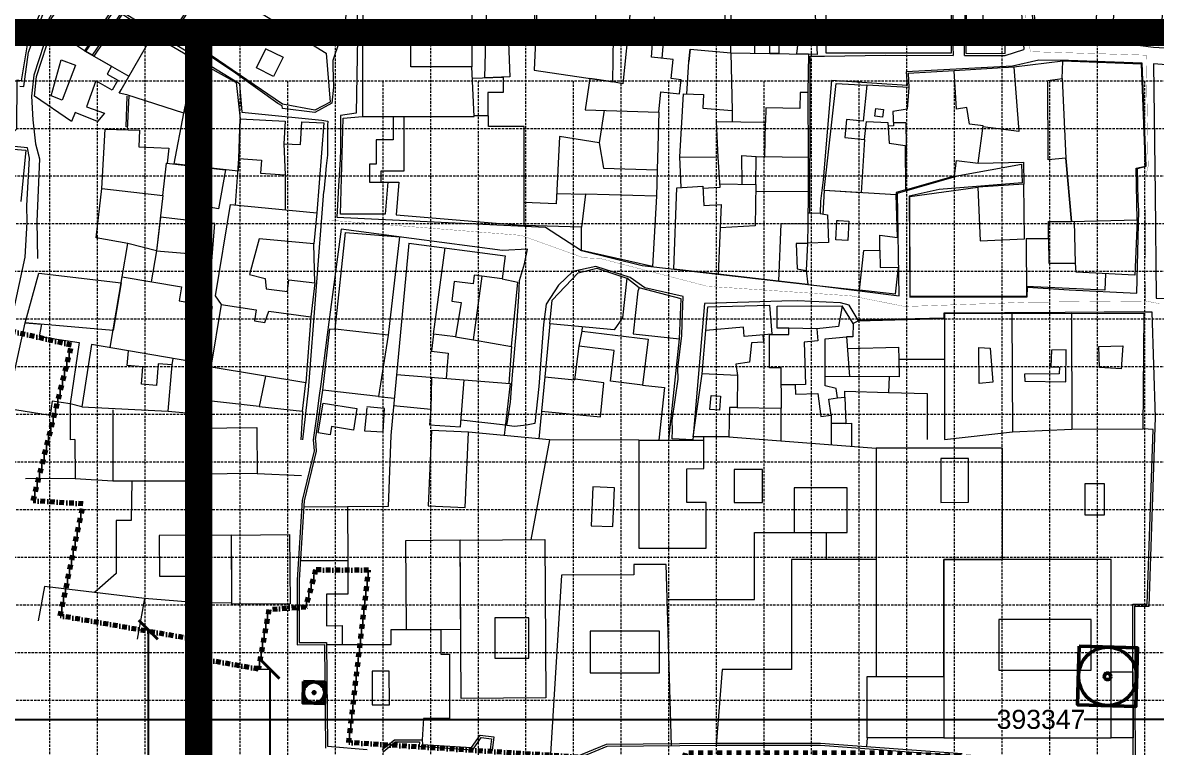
# Model space of a CAD drawing. Header units: millimetres. Extents: x 4203764 to 12476749, y 34048 to 3000914.
# Drawn here: x 11889748 to 12008789, y 2471549 to 2547595 of the extents above; entities that cross this region are included whole.
import ezdxf

# ---------------------------------------------------------------- set-up
doc = ezdxf.new("R2010")
doc.units = ezdxf.units.MM
doc.header["$MEASUREMENT"] = 0
doc.linetypes.add('DASHDOTX2', pattern=[2, 1, -0.5, 0, -0.5])
doc.linetypes.add('DASHED', pattern=[0.75, 0.5, -0.25])
for name, color, linetype, lineweight in [('2', 240, 'Continuous', 25), ('4', 1, 'Continuous', 35), ('A_SITE EDGE', 1, 'Continuous', 50), ('A_TEMPLE', 20, 'Continuous', 30), ('building property', 253, 'Continuous', 15), ('dimensions', 7, 'Continuous', 25), ('streets', 254, 'Continuous', 9)]:
    doc.layers.add(name, color=color, linetype=linetype, lineweight=lineweight)
doc.styles.get("Standard").update_dxf_attribs({"font": 'arial.ttf'})
doc.dimstyles.get("Standard").update_dxf_attribs({"dimtxt": 10000, "dimasz": 2000, "dimexe": 0.18, "dimexo": 0.0625, "dimgap": 0.09, "dimtad": 0, "dimtih": 1, "dimtoh": 1, "dimdec": 4, "dimzin": 0, "dimdsep": 46, "dimtxsty": 'Standard', "dimblk": 'ARCHTICK', "dimcen": 0, "dimadec": 0, "dimazin": 0, "dimtfac": 1, "dimtdec": 4, "dimtofl": 0, "dimtmove": 0, "dimatfit": 3, "dimldrblk": 'ARCHTICK', "dimfxl": 0, "dimtolj": 1, "dimtzin": 0, "dimlwe": 18, "dimarcsym": 0})

# ---------------------------------------------------------------- blocks, each defined once
blk = doc.blocks.new('GRID')
at = {"layer": 'building property', "color": 253, "linetype": 'DASHED', "lineweight": 15, "ltscale": 500}
for p, q in [((13056903, 2546471), (12611403, 2546471)), ((12711403, 2546471), (12711403, 2336221)), ((12721403, 2546471), (12721403, 2336221)), ((12731403, 2546471), (12731403, 2336221)), ((12741403, 2546471), (12741403, 2336221)), ((12751403, 2546471), (12751403, 2336221)), ((12761403, 2546471), (12761403, 2336221)), ((12771403, 2546471), (12771403, 2336221)), ((12781403, 2546471), (12781403, 2336221)), ((12791403, 2546471), (12791403, 2336221)), ((12801403, 2546471), (12801403, 2336221)), ((12811403, 2546471), (12811403, 2336221)), ((12821403, 2546471), (12821403, 2336221)), ((13061903, 2541471), (12616403, 2541471)), ((12716403, 2541471), (12716403, 2331221)), ((12726403, 2541471), (12726403, 2331221)), ((12736403, 2541471), (12736403, 2331221)), ((12746403, 2541471), (12746403, 2331221)), ((12756403, 2541471), (12756403, 2331221)), ((12766403, 2541471), (12766403, 2331221)), ((12776403, 2541471), (12776403, 2331221)), ((12786403, 2541471), (12786403, 2331221)), ((12796403, 2541471), (12796403, 2331221)), ((12806403, 2541471), (12806403, 2331221)), ((12816403, 2541471), (12816403, 2331221)), ((12826403, 2541471), (12826403, 2331221)), ((13056903, 2536471), (12611403, 2536471)), ((13061903, 2531471), (12616403, 2531471)), ((13056903, 2526471), (12611403, 2526471)), ((13061903, 2521471), (12616403, 2521471)), ((13056903, 2516471), (12611403, 2516471)), ((13061903, 2511471), (12616403, 2511471)), ((13056903, 2506471), (12611403, 2506471)), ((13061903, 2501471), (12616403, 2501471)), ((13056903, 2496471), (12611403, 2496471)), ((13061903, 2491471), (12616403, 2491471)), ((13056903, 2486471), (12611403, 2486471)), ((13061903, 2481471), (12616403, 2481471)), ((13056903, 2476471), (12611403, 2476471))]:
    blk.add_line(p, q, dxfattribs=at)
blk = doc.blocks.new('_ArchTick')
at = {"color": 0, "linetype": 'ByBlock', "lineweight": 30, "const_width": 0.15}
blk.add_lwpolyline([(-0.5, -0.5), (0.5, 0.5)], dxfattribs=at)
blk = doc.blocks.new('*D30')
at = {"layer": 'Defpoints', "color": 0, "lineweight": 30}
for p in [(11901950, 2483895), (11902938, 2340384), (11904527, 2340384)]:
    blk.add_point(p, dxfattribs=at)
at = {"layer": 'dimensions', "color": 0, "linetype": 'DASHED', "lineweight": 18}
for p, q in [((11901950, 2483895), (11902938, 2483895)), ((11904527, 2340384), (11902938, 2340384))]:
    blk.add_line(p, q, dxfattribs=at)
at = {"layer": 'dimensions', "color": 0, "lineweight": -2}
for p, q in [((11902938, 2483895), (11902938, 2414031)), ((11902938, 2340384), (11902938, 2411988))]:
    blk.add_line(p, q, dxfattribs=at)
at = {"layer": 'dimensions', "color": 0, "lineweight": -2, "xscale": 2000, "yscale": 2000, "zscale": 2000}
for p, rotation in [((11902938, 2483895), 90), ((11902938, 2340384), 270)]:
    blk.add_blockref('_ArchTick', p, dxfattribs=dict(at, rotation=rotation))
at = {"layer": 'dimensions', "color": 0, "lineweight": 35, "insert": (11902938, 2413009), "char_height": 2000, "attachment_point": 5}
blk.add_mtext('\\A1;143511', dxfattribs=at)
blk = doc.blocks.new('*D33')
at = {"layer": 'Defpoints', "color": 0, "lineweight": 30}
for p in [(11914500, 2479766), (11913272, 2386879), (11915717, 2386879)]:
    blk.add_point(p, dxfattribs=at)
at = {"layer": 'dimensions', "color": 0, "linetype": 'DASHED', "lineweight": 18}
for p, q in [((11914500, 2479766), (11915717, 2479766)), ((11913272, 2386879), (11915717, 2386879))]:
    blk.add_line(p, q, dxfattribs=at)
at = {"layer": 'dimensions', "color": 0, "lineweight": -2}
for p, q in [((11915717, 2479766), (11915717, 2434344)), ((11915717, 2386879), (11915717, 2432301))]:
    blk.add_line(p, q, dxfattribs=at)
at = {"layer": 'dimensions', "color": 0, "lineweight": -2, "xscale": 2000, "yscale": 2000, "zscale": 2000}
for p, rotation in [((11915717, 2479766), 90), ((11915717, 2386879), 270)]:
    blk.add_blockref('_ArchTick', p, dxfattribs=dict(at, rotation=rotation))
at = {"layer": 'dimensions', "color": 0, "lineweight": 35, "insert": (11915717, 2433323), "char_height": 2000, "attachment_point": 5}
blk.add_mtext('\\A1;92888', dxfattribs=at)
blk = doc.blocks.new('*D38')
at = {"layer": 'Defpoints', "color": 0, "lineweight": 30}
for p in [(11803461, 2475751), (12196809, 2474468), (12196809, 2428948)]:
    blk.add_point(p, dxfattribs=at)
at = {"layer": 'dimensions', "color": 0, "linetype": 'DASHED', "lineweight": 18}
for p, q in [((11803461, 2475751), (11803461, 2474468)), ((12196809, 2428948), (12196809, 2474468))]:
    blk.add_line(p, q, dxfattribs=at)
at = {"layer": 'dimensions', "color": 0, "lineweight": -2}
for p, q in [((11803461, 2474468), (11992142, 2474468)), ((12196809, 2474468), (12001222, 2474468))]:
    blk.add_line(p, q, dxfattribs=at)
at = {"layer": 'dimensions', "color": 0, "lineweight": -2, "xscale": 2000, "yscale": 2000, "zscale": 2000, "rotation": 180}
blk.add_blockref('_ArchTick', (11803461, 2474468), dxfattribs=at)
at = {"layer": 'dimensions', "color": 0, "lineweight": -2, "xscale": 2000, "yscale": 2000, "zscale": 2000}
blk.add_blockref('_ArchTick', (12196809, 2474468), dxfattribs=at)
at = {"layer": 'dimensions', "color": 0, "lineweight": 35, "insert": (11996682, 2474468), "char_height": 2000, "attachment_point": 5}
blk.add_mtext('\\A1;393347', dxfattribs=at)
blk = doc.blocks.new('*D42')
at = {"layer": '4', "color": 0, "linetype": 'DASHED', "lineweight": 18}
for p, q in [((11789424, 2546568), (11789424, 2428157)), ((12264489, 2546461), (12264489, 2428157))]:
    blk.add_line(p, q, dxfattribs=at)
at = {"layer": '4', "color": 0, "lineweight": -2}
for p, q in [((11789424, 2428158), (11986578, 2428158)), ((12264489, 2428158), (12067335, 2428158))]:
    blk.add_line(p, q, dxfattribs=at)
at = {"layer": 'Defpoints', "color": 0, "lineweight": 30}
for p in [(11789424, 2546568), (12264489, 2546461), (12264489, 2428158)]:
    blk.add_point(p, dxfattribs=at)
at = {"layer": '4', "color": 0, "lineweight": -2, "xscale": 2000, "yscale": 2000, "zscale": 2000, "rotation": 180}
blk.add_blockref('_ArchTick', (11789424, 2428158), dxfattribs=at)
at = {"layer": '4', "color": 0, "lineweight": -2, "xscale": 2000, "yscale": 2000, "zscale": 2000}
blk.add_blockref('_ArchTick', (12264489, 2428158), dxfattribs=at)
at = {"layer": '4', "color": 0, "lineweight": 30, "insert": (12026957, 2428158), "char_height": 10000, "attachment_point": 5}
blk.add_mtext('\\A1;475065.1106', dxfattribs=at)
blk = doc.blocks.new('*D43')
at = {"layer": '4', "color": 0, "linetype": 'DASHED', "lineweight": 18}
for p, q in [((11789424, 2546471), (11756492, 2546471)), ((12167563, 2261471), (11756492, 2261471))]:
    blk.add_line(p, q, dxfattribs=at)
at = {"layer": '4', "color": 0, "lineweight": -2}
for p, q in [((11756492, 2546471), (11756492, 2409077)), ((11756492, 2261471), (11756492, 2398865))]:
    blk.add_line(p, q, dxfattribs=at)
at = {"layer": 'Defpoints', "color": 0, "lineweight": 30}
for p in [(11756492, 2546471), (11789424, 2546471), (12167563, 2261471)]:
    blk.add_point(p, dxfattribs=at)
at = {"layer": '4', "color": 0, "lineweight": -2, "xscale": 2000, "yscale": 2000, "zscale": 2000}
for p, rotation in [((11756492, 2546471), 90), ((11756492, 2261471), 270)]:
    blk.add_blockref('_ArchTick', p, dxfattribs=dict(at, rotation=rotation))
at = {"layer": '4', "color": 0, "lineweight": 30, "insert": (11756492, 2403971), "char_height": 10000, "attachment_point": 5}
blk.add_mtext('\\A1;285000.0000', dxfattribs=at)

msp = doc.modelspace()

# ---------------------------------------------------------------- linework, layer by layer
at = {"layer": '2', "const_width": 23.31871}
for points in [[(11921933.10121, 2526866.22425), (11942069.48606, 2525278.47727), (11948620.31965, 2522928.89232), (11950440.97345, 2522836.14042), (11961645.10624, 2519932.40317), (11976735.60811, 2518928.32425), (11982391.36568, 2517807.27898), (11995202.69571, 2518251.88689), (12007685.10695, 2518386.26104), (12007625.70362, 2531304.2712), (12007931.43964, 2532526.27835), (12007726.75951, 2544186.85259), (11995591.67832, 2544553.62862), (11995196.22241, 2545983.23699), (11994710.91051, 2552078.99315)], [(12007685.11487, 2518384.53958), (12009170.25171, 2518096.52215)]]:
    msp.add_lwpolyline(points, dxfattribs=at)
at = {"layer": '4', "lineweight": 30}
msp.add_xline((11792562.75326, 2546470.7114), (1, 0), dxfattribs=at)
at = {"layer": '4', "lineweight": 30, "const_width": 2852.91097}
for points in [[(11789423.9766, 2546567.61517), (11908223.9766, 2546567.61517), (11908223.9766, 2378367.61517), (11789423.9766, 2378367.61517), (11789423.9766, 2546567.61517)], [(11908223.9766, 2546567.61517), (12027023.9766, 2546567.61517), (12027023.9766, 2378367.61517), (11908223.9766, 2378367.61517), (11908223.9766, 2546567.61517)]]:
    msp.add_lwpolyline(points, dxfattribs=at)
at = {"layer": 'A_SITE EDGE', "linetype": 'DASHDOTX2', "lineweight": 80, "ltscale": 500}
msp.add_lwpolyline([(12010278.27528, 2467359.5104), (11998574.56651, 2469704.98012), (11994309.55183, 2470145.88985), (11988097.2145, 2470583.26651), (11980193.02355, 2470919.79679), (11959355.15644, 2470944.8981), (11959040.95842, 2469839.0367), (11923989.14126, 2472050.6862), (11926077.4228, 2490140.68557), (11920503.68324, 2490159.64072), (11919462.63534, 2486246.28686), (11915599.21449, 2486001.36122), (11914499.76037, 2479766.47205), (11907245.6315, 2481045.65788), (11907573.19047, 2482903.21046), (11893698.27154, 2485349.89978), (11896116.55801, 2497092.44625), (11890857.09324, 2497426.11493), (11894889.5962, 2513752.61249), (11884154.76133, 2516229.08256)], dxfattribs=at)
at = {"layer": 'A_TEMPLE', "color": 1, "lineweight": 50}
for points in [[(12000689.80986, 2482148.54851), (12006823.60704, 2481979.60337), (12006654.66191, 2475845.80618), (12000520.86473, 2476014.75132)], [(11919247.89056, 2478443.96991), (11921500.15842, 2478381.93498), (11921438.61442, 2476147.49112), (11919186.34656, 2476209.52605)]]:
    msp.add_lwpolyline(points, close=True, dxfattribs=at)
for centre, radius in [((12003672.23588, 2478997.17735), 3068.0617), ((12003672.23587, 2478997.17734), 346.19827), ((11920343.25231, 2477295.73047), 1117.64568), ((11920343.25231, 2477295.73047), 100.72534)]:
    msp.add_circle(centre, radius, dxfattribs=at)
at = {"layer": 'building property'}
for p, q in [((11976956.1477, 2516030.63602), (11975799.10949, 2517870.1087)), ((11927127.60036, 2508356.59942), (11928763.85029, 2508200.83028)), ((11978425.1893, 2472540.16302), (11978357.58262, 2471626.89768))]:
    msp.add_line(p, q, dxfattribs=at)
for points in [[(11998201.54297, 2549696.11912), (11999095.29452, 2549563.53391), (11999191.40368, 2552295.70702), (12000730.85312, 2552241.55409), (12000674.91385, 2550651.32326), (12001774.08194, 2550612.65802), (12001711.26527, 2548826.91749), (12002534.33408, 2548797.96454), (12002231.57194, 2545891.40301), (11996172.54991, 2546236.35123), (11995761.49257, 2551594.72443), (11996827.5942, 2551676.50837), (11996377.64754, 2557541.82662), (12008000.91094, 2556699.23129), (12008236.64353, 2559951.06748), (12005525.82352, 2560147.58064), (12006116.23306, 2564245.74892)], [(12002701.34954, 2560352.33283), (12002701.34954, 2560352.33283), (12002554.92466, 2558332.46051), (11996632.76368, 2558761.77068), (11995866.74676, 2559450.77794), (11992718.81102, 2559552.61518), (11992759.41998, 2560807.8966), (11986972.36855, 2560995.11051), (11986961.81119, 2554922.68197), (11986249.17232, 2554923.92095), (11986239.84496, 2549558.96875), (11987248.44736, 2549557.21522), (11987239.46561, 2544391.05633)], [(11947775.10503, 2557440.94361), (11944130.10678, 2557495.92517), (11943455.14542, 2542607.53533), (11951733.20411, 2541374.06142), (11951790.28952, 2546144.38909), (11949899.27413, 2546167.01844), (11949929.28626, 2548674.97414), (11943733.57245, 2548749.11682)], [(12002231.57194, 2545891.40301), (12004101.59607, 2545696.61185), (12004668.17246, 2552667.05658), (12007234.90948, 2552458.42533), (12007544.73188, 2556732.30069), (12001502.86053, 2557170.28892)], [(11943985.2553, 2554300.77151), (11943851.72177, 2551355.27054), (11942692.0622, 2551372.76298), (11942663.4956, 2549478.94228), (11943499.98061, 2549466.32465), (11943453.64881, 2546394.76122), (11940743.64225, 2546435.63926), (11940904.00869, 2541917.10833), (11938268.57533, 2541823.5746), (11938566.08213, 2552544.3501)], [(11888474.71312, 2553160.92099), (11892554.39292, 2550880.81176), (11890302.54529, 2545674.50497), (11889607.09189, 2541483.42937), (11889121.7576, 2541563.96416), (11889083.64754, 2536429.358), (11888256.88811, 2535644.35826), (11880399.35633, 2536570.47101), (11879155.24046, 2534420.84385), (11876937.96591, 2535351.07624), (11877724.7145, 2536779.08342), (11876054.10388, 2537699.49235), (11875621.03036, 2536913.43172), (11874077.37983, 2538867.45997), (11882325.05276, 2546049.4536), (11885159.29396, 2548776.64002), (11888474.71312, 2553160.92099)], [(11936900.75854, 2552560.49151), (11936904.55676, 2542948.9643), (11930502.02556, 2542946.43419), (11930500.86337, 2545887.38059), (11925433.36364, 2545885.37805), (11925593.55611, 2552670.08832)], [(12007234.90948, 2552458.42533), (12006991.31836, 2549098.18399), (12009456.91666, 2548919.44747), (12009067.32983, 2545179.35593), (12004101.59607, 2545696.61185)], [(11895320.64404, 2551757.01749), (11899241.80933, 2549136.76112), (11896250.20523, 2544642.84829), (11892240.0337, 2547312.42512), (11895320.64404, 2551757.01749)], [(11909245.28549, 2552031.6161), (11921628.53251, 2544404.36258), (11922041.2901, 2539262.39481), (11920436.05602, 2538397.94878), (11917046.20488, 2539052.53401), (11905779.24951, 2546715.93013), (11909245.28549, 2552031.6161)], [(11959483.10271, 2551316.97428), (11962939.83702, 2551192.48433), (11962939.76593, 2549753.75231), (11963590.96041, 2549753.72013), (11963327.09525, 2546092.60325), (11959930.95271, 2545972.61145)], [(11964122.19734, 2544413.39575), (11964196.70367, 2549806.47737), (11966550.43923, 2549773.96012), (11966571.10938, 2551270.15279), (11972808.09822, 2551183.98773), (11973190.7212, 2544240.20753), (11972253.67849, 2544301.05797), (11971034.70199, 2544317.89833), (11971411.13416, 2547569.59871), (11969197.4262, 2547825.86798), (11969149.32285, 2544343.94516), (11968187.93791, 2544357.22686), (11968143.50064, 2547701.51166), (11966632.01169, 2547589.91273), (11966587.65702, 2544379.33501)], [(11974097.47183, 2549309.40688), (11974100.56871, 2544439.70411)], [(11988829.61382, 2548960.49269), (11988778.69641, 2544380.02568), (11992911.25001, 2544350.4104), (11992923.67605, 2546084.35649), (11990547.20291, 2546101.3871), (11990653.03121, 2548891.32661)], [(11900097.31071, 2540557.78955), (11903410.45627, 2546337.24477), (11900199.2598, 2548492.99621), (11897236.73304, 2544077.90318), (11900904.73539, 2541966.26217)], [(11953519.7355, 2548401.01932), (11952778.47427, 2541172.24044), (11951733.20411, 2541374.06142), (11949313.29338, 2541734.64074), (11948825.65982, 2538462.04678), (11956536.12918, 2538217.76926), (11956762.9564, 2540340.08379), (11958721.73477, 2540130.73487), (11958879.82046, 2541609.86753), (11957838.80148, 2541721.12881), (11958052.1618, 2543717.43999), (11955767.81395, 2543961.5849), (11956091.57434, 2548204.78547)], [(11896250.20523, 2544642.84829), (11899075.81379, 2543024.73503), (11898607.53499, 2542207.00945), (11899745.02065, 2541555.6168), (11899139.30303, 2540497.89053), (11897414.58296, 2541485.56889), (11896466.86816, 2538752.99606), (11898354.94249, 2538098.17142), (11897607.82404, 2537210.50978), (11895253.17868, 2538164.73193), (11894868.41654, 2537215.29013), (11890994.93417, 2539884.54428), (11891204.79696, 2541938.64957), (11892243.98809, 2545174.04405), (11892240.0337, 2547312.42512)], [(11900097.31071, 2540557.78955), (11903410.45627, 2546337.24477), (11907816.24901, 2543734.13386), (11907236.75093, 2540908.14945), (11906657.25284, 2538082.16503), (11900702.69809, 2540030.55068), (11899892.63601, 2540204.13477), (11900097.31071, 2540557.78955)], [(11956909.98788, 2543839.51245), (11957174.0638, 2547239.46067), (11960025.34321, 2547018.00017), (11959930.95271, 2545972.61145)], [(11925433.36364, 2545885.37805), (11925436.57686, 2537754.23194), (11937148.53179, 2537758.8602), (11936904.55676, 2542948.9643)], [(11915224.03936, 2544901.06069), (11917102.75183, 2543963.80621), (11916094.84621, 2541943.4746), (11914285.59209, 2542846.07761), (11915293.49772, 2544866.40922)], [(11959499.40123, 2540106.91757), (11959711.07698, 2543537.45512), (11959825.19972, 2544801.38132), (11964122.19734, 2544413.39575), (11964264.26028, 2538395.20204)], [(11959825.19972, 2544801.38132), (11959711.07698, 2543537.45512)], [(11964122.19734, 2544413.39575), (11972253.67849, 2544301.05797), (11972198.04777, 2540274.27282), (11971390.4141, 2540285.43041), (11971367.04202, 2538593.6611), (11967790.26677, 2538643.07486), (11967734.03375, 2537120.09441)], [(11974100.56871, 2544439.70411), (11987239.51048, 2544416.8611)], [(11893798.97945, 2543687.92286), (11895279.61739, 2543134.09225), (11893909.31585, 2539470.66082), (11892729.61964, 2539911.92458), (11893798.97945, 2543687.92286)], [(11906657.25284, 2538082.16503), (11907816.24901, 2543734.13386), (11912164.14614, 2541313.83373), (11912582.46886, 2537510.34609), (11912459.72631, 2533348.62098), (11912365.30088, 2532019.73399), (11907949.82959, 2532516.26922), (11905670.65971, 2532776.31726), (11906657.25284, 2538082.16503)], [(11993823.63974, 2542930.18646), (11987561.25523, 2542547.35816)], [(11993823.63974, 2542930.18646), (11994340.07035, 2536173.91493), (11990585.96649, 2536676.77952)], [(11995138.29639, 2524931.25893), (11997480.37116, 2524941.93416), (11997472.20573, 2526733.37493), (11999879.43208, 2526733.58548), (11999276.68209, 2533372.59681), (11997441.03298, 2533205.93985), (11997400.84226, 2541524.44891), (11998914.05391, 2541728.50558), (11998982.99875, 2543554.6089), (11993823.63974, 2542930.18646)], [(11998914.05391, 2541728.50558), (11999276.68209, 2533372.59681), (11999879.43208, 2526733.58548), (12006788.70808, 2526897.96923), (12006659.31952, 2532336.34917), (12007667.36374, 2532550.18702), (12007217.00723, 2543243.73251), (11998982.99875, 2543554.6089)], [(11936959.64253, 2541777.11948), (11940199.62608, 2541892.1092), (11940200.26293, 2540280.54506), (11938591.51757, 2540279.90932), (11938592.48317, 2537836.4242), (11937144.91257, 2537835.85216)], [(11981176.4775, 2537123.44026), (11982502.57738, 2537125.52108), (11982506.41493, 2534679.86433), (11982436.33058, 2530064.78252), (11987603.01051, 2531529.61599), (11987819.60258, 2533146.57041), (11990072.66653, 2532844.77107), (11990598.06051, 2536767.06663), (11989170.20603, 2536958.32864), (11988893.92361, 2538702.02288), (11987806.85535, 2538529.78062), (11987561.25523, 2542547.35816), (11982728.56861, 2542251.92929), (11982817.27817, 2540800.79992)], [(11978388.77028, 2541031.98654), (11978010.72303, 2537257.67958), (11976255.36441, 2537433.50219), (11976067.59253, 2535558.84577), (11978152.91679, 2535349.97269), (11977803.66804, 2529750.43458), (11973915.25451, 2529992.95879), (11975157.1614, 2541200.69003), (11978388.77028, 2541031.98654)], [(11982817.27817, 2540800.79992), (11978388.77028, 2541031.98654), (11978010.72303, 2537257.67958)], [(11982817.27817, 2540800.79992), (11982608.42516, 2538506.06832), (11981112.62603, 2538284.14194), (11981196.3335, 2536762.49498), (11980608.05583, 2536725.90259)], [(11900682.1549, 2539872.20544), (11900576.24246, 2536649.71144)], [(11900770.05987, 2536363.5413), (11900922.45401, 2539958.6445)], [(11958756.2295, 2533521.68138), (11959153.57252, 2540117.50914), (11961256.73664, 2540053.09632), (11961156.08012, 2538612.35282), (11964264.26028, 2538395.20204), (11964249.22184, 2537162.61146)], [(11972198.04777, 2540274.27282), (11972245.69841, 2533469.53247)], [(11950822.0986, 2538398.79705), (11950270.7518, 2534983.0294), (11946107.47563, 2535655.03324), (11945760.13105, 2528575.83584), (11942416.01841, 2528739.9165)], [(11956536.12918, 2538217.76926), (11956388.38725, 2532138.59756)], [(11979311.90623, 2538587.76635), (11980142.99701, 2538477.42714), (11980038.80666, 2537692.65053), (11979234.66248, 2537799.41219), (11979338.85283, 2538584.18881)], [(11912459.72631, 2533348.62098), (11912582.46886, 2537510.34609), (11917309.18264, 2537263.75616), (11917185.19046, 2534887.03481), (11918921.50348, 2534796.45236), (11919046.60116, 2537194.36431), (11921361.26996, 2537073.60937), (11920640.43524, 2527653.94795)], [(11928646.58216, 2537755.50045), (11928647.55045, 2535305.21959), (11926871.05779, 2535304.51757), (11926872.06744, 2532749.56733), (11926161.47325, 2532749.28653), (11926162.21646, 2530868.55949), (11928080.82892, 2530869.31767), (11927802.84713, 2527513.31747), (11923107.97659, 2527511.46218), (11923385.10944, 2537578.13519), (11925436.57686, 2537754.23194)], [(11929755.04755, 2537755.93849), (11929757.31365, 2532021.49574), (11927356.44876, 2532020.54698), (11927356.90381, 2530869.0316), (11929246.09812, 2530869.77816), (11928960.13799, 2527417.45758), (11942416.98149, 2526302.81004), (11942412.87359, 2536697.97862), (11938663.03483, 2536696.49678), (11938662.58435, 2537836.45191)], [(11965305.91166, 2530645.50393), (11965255.87446, 2533660.8372), (11966757.51917, 2533536.49196), (11967690.17255, 2533525.11296), (11967734.03375, 2537120.09441), (11962569.89849, 2537183.10034), (11962756.16771, 2533473.94238)], [(11978152.91679, 2535349.97269), (11978340.68866, 2537224.62911), (11980582.95162, 2537129.49065), (11980719.51082, 2534934.09568), (11982429.31584, 2534690.83359), (11982436.33058, 2530064.78252), (11981464.03059, 2529789.12048), (11981471.38836, 2529521.67523)], [(11898067.19205, 2530204.24872), (11898409.8975, 2536435.42652), (11902012.60049, 2536325.69632), (11901954.8673, 2534569.10523), (11905090.287, 2534430.74268), (11904911.40506, 2532862.94647)], [(11880318.5516, 2529877.49208), (11881706.0255, 2534873.40044), (11890069.66752, 2534218.2087), (11889558.40792, 2528824.36341)], [(11917185.19046, 2534887.03481), (11917318.8045, 2531621.6171)], [(11950270.7518, 2534983.0294), (11950746.87814, 2532314.2957), (11956388.38725, 2532138.59756), (11956303.03697, 2529398.07705), (11948847.67922, 2529585.31567)], [(11912111.49522, 2528447.82528), (11912459.72631, 2533348.62098), (11914817.71953, 2533181.07134), (11914720.032, 2531806.27556), (11917318.8045, 2531621.6171), (11917302.93069, 2527964.60428)], [(11958910.50437, 2530298.15615), (11958756.2295, 2533521.68138), (11962756.16771, 2533473.94238), (11962954.9487, 2530292.88522), (11961173.13333, 2530183.4474)], [(11966722.03637, 2530628.22625), (11966757.51917, 2533536.49196), (11972245.69841, 2533469.53247), (11972224.05698, 2529834.76725), (11966712.75599, 2529867.58159)], [(11904476.3666, 2529472.97665), (11904863.77442, 2532868.38102), (11911035.88476, 2532164.15743), (11910316.62179, 2528062.75262), (11909314.22079, 2528238.54359), (11909128.48246, 2526610.65516)], [(11990072.66653, 2532844.77107), (11994829.71915, 2532959.8574), (11994886.00802, 2530633.17674), (11990037.11849, 2530333.02883), (11990285.62665, 2524716.54659), (11994950.29604, 2524922.94062), (11994886.00802, 2530633.17674)], [(11900207.60894, 2520937.9588), (11900773.11926, 2524414.54602), (11897449.09659, 2525027.89144), (11898067.19205, 2530204.24872), (11904476.3666, 2529472.97665), (11903812.85091, 2523657.64737), (11900773.11926, 2524414.54602)], [(11945813.2477, 2529658.40134), (11948847.67922, 2529585.31567), (11948433.35449, 2526145.20782), (11942416.98149, 2526302.81004)], [(11972224.05698, 2529834.76725), (11972188.16064, 2526467.7876), (11969362.53382, 2526497.91242), (11969130.70127, 2520485.63312), (11962794.92168, 2521209.24397)], [(11962931.10334, 2530674.4782), (11966722.03637, 2530628.22625), (11966668.95423, 2526277.47249), (11962999.63923, 2526063.10751)], [(11973480.39188, 2527558.38495), (11974264.03021, 2527418.41178), (11974367.00999, 2524543.19346), (11972166.80184, 2524464.39007), (11972033.1733, 2521583.24553), (11972193.20418, 2520135.86396), (11977605.79608, 2519517.69059), (11978083.11504, 2523696.9919), (11979772.92291, 2523728.92073), (11979743.1042, 2525307.05242), (11981594.30971, 2525053.64739), (11981471.38836, 2529521.67523), (11973915.25451, 2529992.95879), (11973760.28948, 2527508.38975)], [(11995138.29639, 2524931.25893), (11995165.7662, 2518904.56951), (11982948.9272, 2518848.88483), (11982901.07855, 2529346.5549), (11990037.11849, 2530333.02883)], [(11910634.40068, 2518026.66116), (11910006.50574, 2518945.15133), (11911567.05071, 2528498.50241), (11920640.43524, 2527653.94795), (11920335.49492, 2524377.85275), (11914578.32232, 2524913.7328), (11913581.21107, 2521178.51109), (11915211.02569, 2520743.43477), (11915324.90816, 2519661.4758), (11917559.75509, 2519394.52634), (11917706.1045, 2520619.73406), (11920410.16068, 2520296.73819), (11920000.18219, 2516717.58097)], [(11956319.54965, 2529397.66234), (11955882.95389, 2522017.81913), (11948433.34414, 2523692.98175), (11948433.35449, 2526145.20782)], [(11972403.33047, 2527608.72628), (11972200.34758, 2527610.89033)], [(11903812.40279, 2523653.71988), (11907170.51646, 2523368.25513), (11907085.25784, 2522365.30071), (11909560.30306, 2522154.90338), (11909931.28869, 2526519.05682), (11904213.76351, 2527171.41328), (11903812.40279, 2523653.71988)], [(11972188.16064, 2526467.7876), (11972166.18526, 2524406.55613), (11970961.97718, 2524419.39454), (11971091.59575, 2521765.71316), (11972033.1733, 2521583.24553), (11972193.20418, 2520135.86396), (11969130.70127, 2520485.63312)], [(11975430.63507, 2526827.24602), (11976489.74757, 2526774.77775), (11976389.0579, 2524742.27946), (11975126.28622, 2524804.83698), (11975226.97588, 2526837.33527), (11975430.63507, 2526827.24602)], [(11997480.37116, 2524941.93416), (11997492.15879, 2522355.80923), (12000304.382, 2522368.62742), (12000200.35036, 2526741.22068)], [(12006788.70808, 2526897.96923), (12006515.75736, 2521110.6154), (12000387.6553, 2521399.63693), (12000304.41806, 2522367.11161)], [(11929326.93724, 2525107.79376), (11928143.46851, 2514787.92246), (11922576.1119, 2515426.3793), (11923632.06252, 2525575.90626), (11929326.93724, 2525107.79376)], [(11920410.16068, 2520296.73819), (11920335.49492, 2524377.85275)], [(11930312.39257, 2524467.22436), (11928391.15353, 2504285.90172)], [(11930312.39257, 2524467.22436), (11940403.27732, 2523110.96213), (11940081.2491, 2520715.00241), (11937151.44301, 2521108.78209), (11937045.43911, 2520203.57744), (11935070.3468, 2520434.87043), (11934827.28657, 2518359.29351), (11935798.75708, 2518245.52955), (11935186.29443, 2514625.779), (11937089.81798, 2514303.70237), (11937989.31674, 2520996.16793)], [(11932890.32622, 2514906.58064), (11934106.77745, 2523957.24124)], [(11979772.92291, 2523728.92073), (11979796.27034, 2521914.57413), (11981680.00289, 2521938.81444), (11981354.58664, 2519089.54035), (11977605.79608, 2519517.69059)], [(11903812.85091, 2523657.64737), (11903253.69601, 2520413.01902)], [(11891445.37994, 2521310.59193), (11900094.8074, 2520283.40121), (11899234.75036, 2515292.71709), (11889993.35383, 2516078.87779), (11891445.37994, 2521310.59193)], [(11953203.26807, 2520774.59987), (11952741.7496, 2516611.15528), (11951846.79654, 2515346.40341), (11945115.23181, 2515991.36155), (11945353.68029, 2518480.09885), (11948077.36951, 2521327.67564), (11950053.33985, 2521821.87932), (11953203.26807, 2520774.59987)], [(11898925.06658, 2513495.70381), (11898925.06658, 2513495.70381), (11900207.60894, 2520937.9588), (11906436.41111, 2519864.53379), (11906183.49775, 2518396.94429), (11909659.1591, 2517797.9749), (11908632.22182, 2511838.92876), (11900869.50098, 2513154.53104)], [(11937089.81798, 2514303.70237), (11941090.43296, 2513626.79736), (11941750.17617, 2520378.22288)], [(11940081.2491, 2520715.00241), (11941750.17617, 2520378.22288)], [(11954474.37006, 2519752.65022), (11953203.26807, 2520774.59987)], [(12003451.70633, 2521255.12616), (12003369.64595, 2519515.20604), (11995161.11259, 2519925.53947)], [(11954346.27419, 2519418.13645), (11953853.99894, 2514946.29067), (11958731.0489, 2514409.40923), (11958880.59017, 2518611.78332), (11954474.37006, 2519752.65022), (11954346.27419, 2519418.13645)], [(11910600.88417, 2518031.81648), (11914263.66889, 2517468.42773), (11914082.40599, 2516289.97508), (11915185.47215, 2516120.3077), (11915610.24995, 2517334.47567), (11920000.18219, 2516717.58097), (11919473.59913, 2509812.79725), (11909553.19211, 2511441.65315), (11910634.40068, 2518026.66116)], [(11968175.96472, 2517952.64036), (11968419.95115, 2514904.44156), (11965525.03237, 2514672.72409), (11965436.92237, 2515630.69639), (11961476.81617, 2515301.68362), (11961693.58466, 2517780.98269), (11968175.96472, 2517952.64036)], [(11969413.26523, 2507150.10681), (11969404.93823, 2511360.19064), (11968176.31215, 2511357.76058), (11968169.33695, 2514884.38169), (11970198.65116, 2514888.39541), (11970197.34801, 2515547.2622), (11968969.86042, 2515544.83439), (11968965.28806, 2517856.59229), (11975799.10949, 2517870.1087), (11975402.12599, 2515693.69194), (11973125.51935, 2515476.23423), (11973245.74681, 2514217.54984), (11971798.20515, 2514079.28305), (11971935.28086, 2509628.73913), (11970879.48938, 2509596.221), (11970909.63971, 2508617.30656), (11973242.15378, 2508689.14745), (11973562.81205, 2506272.75566), (11974634.96575, 2506415.03182), (11974412.37087, 2508092.44515), (11975293.62246, 2508209.38836), (11975161.42519, 2509205.59039), (11974031.33628, 2509485.19602), (11974004.09844, 2514427.85832), (11976250.14717, 2514610.02295), (11976587.28472, 2510453.19321), (11974026.07966, 2510439.07902)], [(11993626.08168, 2517052.83555), (11986544.42787, 2517066.72467), (11986549.65451, 2503840.5214), (11993687.33244, 2504669.78719)], [(11999871.62901, 2517083.72814), (11993626.08168, 2517052.83555), (11993687.33244, 2504669.78719), (11999931.63831, 2504951.66574)], [(11889993.35383, 2516078.87779), (11891728.53057, 2515944.95049), (11891496.59998, 2514658.92361), (11895682.48057, 2514041.26176), (11894730.95625, 2507592.80261), (11892840.25388, 2507871.79162), (11892621.08537, 2506386.4915), (11888050.94624, 2507104.99636), (11889993.35383, 2516078.87779)], [(11928143.46851, 2514787.92246), (11927127.60036, 2508356.59942), (11921255.20826, 2509038.88451), (11922002.80457, 2515473.40681), (11922576.1119, 2515426.3793)], [(11945115.23181, 2515991.36155), (11944581.36946, 2510419.32711), (11947740.75269, 2510116.62335), (11948192.08401, 2513657.12236)], [(11948494.44226, 2515238.1984), (11948535.20905, 2515663.69001)], [(11973125.51935, 2515476.23423), (11970197.34801, 2515547.2622)], [(11986544.64618, 2516514.27202), (11977458.76387, 2516265.47182), (11976956.1477, 2516030.63602), (11976909.85102, 2514618.85667), (11976247.66953, 2514640.57168)], [(11935186.29443, 2514625.779), (11932890.32622, 2514906.58064), (11932671.65944, 2513118.65667), (11934426.05298, 2512904.09073), (11934217.17685, 2510251.01454)], [(11948494.44226, 2515238.1984), (11955437.30502, 2514370.32479), (11954836.93203, 2509567.42813), (11951466.31592, 2509988.7628), (11951867.43968, 2513197.69455), (11948192.08401, 2513657.12236), (11948494.44226, 2515238.1984)], [(11957609.83531, 2503784.62781), (11958731.0489, 2514409.40923)], [(11967474.16944, 2514828.73852), (11967525.34467, 2514083.446), (11966297.16321, 2513999.11338), (11966055.24223, 2511955.95233), (11964650.23843, 2511758.054), (11964819.41122, 2510556.99072), (11961094.02311, 2510748.00984), (11961476.81617, 2515301.68362)], [(11896980.63219, 2513836.87659), (11895974.50925, 2507275.74078), (11905028.52091, 2506837.02171), (11905444.85222, 2511677.88084), (11903983.78891, 2511803.53755), (11903786.85154, 2509513.66393), (11902217.31489, 2509648.64973), (11902373.51656, 2511464.87214), (11900736.29414, 2511605.67916), (11900869.50098, 2513154.53104), (11896980.63219, 2513836.87659)], [(11941090.43296, 2513626.79736), (11940783.95491, 2509734.01348)], [(11976348.89975, 2513392.42603), (11981713.02683, 2513539.13556), (11981747.08574, 2512293.84259), (11986546.31323, 2512295.73912)], [(11990166.66551, 2513504.85677), (11991326.69344, 2513437.16597), (11991635.16453, 2509859.41331), (11990187.59067, 2509734.6046), (11990166.66551, 2513504.85677)], [(11997789.93477, 2513230.58627), (11997727.66959, 2511491.05589), (11998609.38053, 2511459.49571), (11998584.08154, 2510752.70636), (11994958.07022, 2510714.51922), (11994966.03758, 2509957.98943), (11999302.10139, 2509919.83697), (11999331.60561, 2513273.02024), (11997789.93477, 2513230.58627)], [(12002759.48677, 2513607.64031), (12005256.93837, 2513691.77181), (12005112.2038, 2511280.49798), (12002832.36964, 2511417.34301), (12002759.48677, 2513607.64031)], [(11905444.85222, 2511677.88084), (11905560.377, 2512359.53566)], [(11908359.63463, 2510798.15068), (11908538.70846, 2511854.77712)], [(11981747.08574, 2512293.84259), (11981798.32789, 2510420.28068), (11976587.28472, 2510453.19321)], [(11915239.88508, 2510507.94112), (11914564.25899, 2507316.77678), (11908049.84124, 2508051.54749), (11908359.63463, 2510798.15068), (11909553.19211, 2511441.65315)], [(11928998.14211, 2510661.90805), (11940931.5249, 2509722.39533), (11940314.65657, 2504261.10279)], [(11964819.41122, 2510556.99072), (11964775.26289, 2507211.30808), (11963954.22907, 2507222.14213), (11963913.35593, 2504124.66214), (11960140.35923, 2504142.04414), (11961094.02311, 2510748.00984)], [(11914564.25899, 2507316.77678), (11919118.11634, 2506821.7934), (11919473.59913, 2509812.79725)], [(11932668.52186, 2510372.93982), (11932595.28535, 2507002.84506), (11928685.23952, 2507375.07699)], [(11932595.28535, 2507002.84506), (11932484.46088, 2505399.76307), (11935729.72257, 2505175.41121), (11936117.54455, 2510101.39899)], [(11944581.36946, 2510419.32711), (11944238.19144, 2506837.50547), (11950424.56343, 2506244.78281), (11950766.56389, 2509814.31409), (11947751.21567, 2510198.70089)], [(11954836.93203, 2509567.42813), (11957152.49878, 2509312.69595), (11956544.58595, 2503784.20685)], [(11970879.48938, 2509596.221), (11969408.43289, 2509593.31144)], [(11980724.20822, 2510427.06473), (11980676.69816, 2508783.84343)], [(11920486.43277, 2503830.12995), (11921255.20826, 2509038.88451)], [(11962057.76707, 2508480.73874), (11963028.59144, 2508410.86337), (11962920.99163, 2506915.90845), (11961921.32063, 2506987.86006), (11962057.76707, 2508480.73874)], [(11975293.62246, 2508209.38836), (11976093.62584, 2508309.60708), (11976168.02508, 2505527.77602), (11974635.31661, 2505527.17034)], [(11976093.62584, 2508309.60708), (11976077.28323, 2508920.66684), (11980676.69816, 2508783.84343)], [(11980676.69816, 2508783.84343), (11984736.04674, 2508663.08592), (11984737.95278, 2503839.80546)], [(11894730.95625, 2507592.80261), (11894732.45339, 2503804.23768)], [(11895974.50925, 2507275.74078), (11894730.95625, 2507592.80261)], [(11905028.52091, 2506837.02171), (11908137.29579, 2506533.5194), (11908305.26689, 2508022.73766)], [(11921310.58173, 2507659.88024), (11924847.94229, 2507109.29217), (11924495.82488, 2504847.04516), (11922161.44368, 2505210.39021), (11922026.01435, 2504340.29805), (11920773.55931, 2504535.24193), (11921310.58173, 2507659.88024)], [(11925879.57858, 2507183.29735), (11925659.46721, 2504754.46663), (11927612.30402, 2504644.84115), (11927751.08913, 2507117.11914), (11925888.87519, 2507285.8812)], [(11964775.26289, 2507211.30808), (11969368.19287, 2507150.70157), (11969369.55197, 2503711.45659)], [(11899219.17924, 2506958.73136), (11899222.12274, 2499510.09691), (11908087.12047, 2499513.60012), (11908086.84001, 2500223.3212)], [(11908137.29579, 2506533.5194), (11908148.7227, 2505055.64613)], [(11919118.11634, 2506821.7934), (11918954.50764, 2503813.80959)], [(11935788.88217, 2505926.83702), (11940443.42175, 2505401.09371)], [(11944238.19144, 2506837.50547), (11943959.13385, 2503924.92235)], [(11974634.96575, 2506415.03182), (11974636.19175, 2503312.60641)], [(11976168.02508, 2505527.77602), (11976794.101, 2505567.08162), (11976795.05652, 2503149.11248)], [(12006374.28923, 2469251.62731), (12006314.05435, 2486585.86327), (12007837.37449, 2486586.46525), (12008440.65671, 2504917.55494), (12007420.38501, 2504988.70762)], [(11895238.4891, 2503840.80676), (11895269.96107, 2499770.45396), (11890027.92722, 2499729.92256)], [(11895238.4891, 2503840.80676), (11894732.45339, 2503804.23768)], [(11920486.43277, 2503830.12995), (11920572.54836, 2502639.47986), (11919297.64628, 2497411.98803), (11918785.64579, 2489134.50571), (11918788.25363, 2482535.2772), (11921657.1568, 2482560.75086), (11921756.64746, 2471675.43074), (11925925.23659, 2471307.0115)], [(11928391.15353, 2504285.90172), (11928113.43803, 2496827.85843), (11923855.28483, 2496794.93439)], [(11954433.55683, 2503783.37263), (11945051.90108, 2503824.12135), (11936580.03591, 2504605.59839)], [(11945051.90108, 2503824.12135), (11943094.4397, 2493335.29114)], [(11954433.53926, 2503827.82873), (11954438.03525, 2492450.57614), (11961524.65114, 2492453.37659), (11961522.75464, 2497252.53971), (11959480.84754, 2497251.7328), (11959479.44887, 2500791.11314), (11961281.12899, 2500791.82512), (11961279.80714, 2504136.79476)], [(11954433.55683, 2503783.37263), (11961279.94574, 2503786.07814)], [(11963913.35593, 2504124.66214), (11979376.62352, 2502953.60671)], [(11914371.11642, 2500271.91122), (11919009.61351, 2500089.32289)], [(11895269.96107, 2499770.45396), (11899222.12274, 2499510.09691)], [(11901200.95583, 2499510.87889), (11901142.45803, 2495365.71944), (11899558.14244, 2495365.09336), (11899560.34023, 2489803.52454), (11897294.332, 2487807.09853)], [(11919259.73636, 2496799.10059), (11923854.9779, 2496834.63099), (11923899.16169, 2491120.22294), (11918907.71758, 2491108.0334)], [(11957424.23104, 2487057.79444), (11966588.16563, 2487061.41578), (11966585.3935, 2494076.39626), (11974104.60747, 2494079.36766), (11974105.72719, 2491245.88869)], [(11923899.16169, 2491120.22294), (11923900.54712, 2487614.35272), (11921658.6392, 2487613.46678), (11921659.94268, 2484314.9716), (11923311.01714, 2484315.62406), (11923311.79765, 2482340.53623)], [(11957895.56516, 2471725.85861), (11957311.68312, 2490718.84362), (11953930.69678, 2490717.50754), (11953931.12486, 2489634.24095), (11946339.84901, 2489631.24108), (11945136.27909, 2470276.39072)], [(11979381.24927, 2491247.97343), (11970491.99232, 2491244.46063), (11970496.54446, 2479725.10379), (11963202.40481, 2479722.22134), (11962583.91417, 2471760.30112)], [(11902553.05828, 2487177.00987), (11892035.60573, 2488437.1872), (11891369.72517, 2484814.30315)], [(11908176.21511, 2486717.43509), (11902553.05828, 2487177.00987), (11901767.53871, 2482903.20089)], [(11908176.21511, 2486717.43509), (11907288.65113, 2481888.42885)], [(11921659.1755, 2482339.88316), (11928435.78427, 2482342.56109), (11928435.1682, 2483901.55092), (11933656.92194, 2483903.61442), (11933657.93939, 2481328.92213), (11934570.27518, 2481329.28266), (11934572.94553, 2474571.88044), (11931839.85755, 2474570.80039), (11931696.25841, 2472347.02749)], [(11927508.46154, 2471307.63715), (11928795.40212, 2472345.88115), (11931696.25841, 2472347.02749), (11931721.26721, 2471858.21006), (11936894.03843, 2471524.18068), (11937801.71144, 2472829.93567), (11939226.69267, 2472642.8033), (11939040.95616, 2471228.45138)], [(11947124.81026, 2470258.3785), (11951066.92476, 2471894.74113), (11962583.06632, 2471979.34338), (11973538.08717, 2471983.67252), (11988416.69373, 2470882.24757)]]:
    msp.add_lwpolyline(points, dxfattribs=at)
for points in [[(11958132.25655, 2521741.76803), (11958440.94446, 2530269.31612), (11961157.61118, 2530436.17184), (11961281.98389, 2528411.19349), (11963103.39082, 2528523.063), (11962794.92168, 2521209.24397)], [(11999871.62901, 2517083.72814), (11999931.63831, 2504951.66574), (12007420.38501, 2504988.70762), (12007509.55, 2517051.7786)], [(11908049.48241, 2505054.87881), (11914333.75883, 2505103.46882), (11914371.11642, 2500271.91122), (11908086.84001, 2500223.3212)], [(11936227.73695, 2496704.0767), (11936580.03591, 2504605.59839), (11932683.6792, 2504779.32219), (11932331.38024, 2496877.80051)], [(11979381.24927, 2491247.97343), (11979386.09849, 2478976.8753), (11986468.1143, 2478979.67392), (11986463.26509, 2491250.77206), (11992651.64348, 2491253.21754), (11992647.01772, 2502958.85082), (11979376.62352, 2502953.60671)], [(11989055.15004, 2497258.1916), (11989053.32744, 2501870.34541), (11986159.67035, 2501869.20191), (11986161.49296, 2497257.04811)], [(11967436.95399, 2497254.10402), (11967435.58593, 2500716.03415), (11964465.69582, 2500714.86053), (11964467.06388, 2497252.9304)], [(11951717.17384, 2494707.89782), (11951898.18164, 2498767.62332), (11949632.99053, 2498868.61962), (11949451.98273, 2494808.89412)], [(11970770.37379, 2498772.35207), (11970772.22885, 2494078.05079), (11976326.19322, 2494080.24557), (11976324.33816, 2498774.54685)], [(12003361.23045, 2495956.6504), (12003359.94789, 2499202.20893), (12001271.74457, 2499201.38373), (12001273.02713, 2495955.8252)], [(11908154.49417, 2489526.66167), (11908176.21511, 2486717.43509), (11911722.55837, 2486744.85541), (11911700.83743, 2489554.08199), (11911667.783, 2493829.10019), (11904065.29501, 2493770.31777), (11904098.34945, 2489495.29956)], [(11911667.783, 2493829.10019), (11917779.70417, 2493876.35756), (11917835.82299, 2486618.36213), (11911723.90181, 2486571.10477)], [(11935675.1764, 2493277.92541), (11929950.83397, 2493233.6648), (11930022.98501, 2483902.17838), (11935747.32744, 2483946.43899)], [(11944695.67479, 2476728.72719), (11935803.66638, 2476659.9742), (11935675.1764, 2493277.92541), (11944567.18481, 2493346.6784)], [(11986463.26509, 2491250.77206), (11986470.65777, 2472543.34238), (12004060.44416, 2472550.2934), (12004053.05148, 2491257.72308)], [(11942890.43456, 2480917.29885), (11942888.76169, 2485150.56385), (11939337.27788, 2485149.1604), (11939338.95075, 2480915.8954)], [(11992260.82787, 2484973.10802), (11992262.93882, 2479631.29232), (12001962.71604, 2479635.12541), (12001960.6051, 2484976.94111)], [(11949329.06261, 2483743.6284), (11949330.79452, 2479360.95542), (11956608.22068, 2479363.83126), (11956606.48876, 2483746.50425)], [(11921442.95667, 2482339.79771), (11921442.95667, 2482339.79771)], [(11926441.99573, 2479541.21382), (11926443.398, 2475992.74317), (11928250.29321, 2475993.4572), (11928248.89095, 2479541.92786)], [(11986468.1143, 2478979.67392), (11986470.65777, 2472543.34238), (11978425.1893, 2472540.16302), (11978422.64584, 2478976.49457)], [(12004060.44416, 2472550.2934), (12004057.71518, 2479456.05958), (12006338.82898, 2479456.28643), (12006362.79887, 2472558.29387)]]:
    msp.add_lwpolyline(points, close=True, dxfattribs=at)
at = {"layer": 'streets'}
for points in [[(11995939.08386, 2546027.3375), (11995607.44747, 2551690.73323), (11996692.04924, 2551798.23674), (11996218.07981, 2557743.56738), (12007845.50775, 2557018.33321), (12008111.57255, 2559799.85522), (12005324.74436, 2560000.5678), (12005801.41135, 2564659.81599)], [(12002809.60247, 2560181.71303), (12002806.71833, 2560181.92075), (12002689.81647, 2558160.52923), (11996208.73833, 2558630.40544), (11995822.68985, 2559267.79812), (11992583.4143, 2559407.9223), (11992586.30013, 2560670.14817), (11987098.31974, 2560852.49199), (11987152.21464, 2554777.03421), (11986428.87488, 2554704.00282), (11986389.94654, 2549794.88917), (11987410.86745, 2549716.00814), (11987391.86356, 2546096.70541), (11987451.19455, 2544155.63166)], [(11988643.78247, 2544151.60782), (11988728.19783, 2548767.3434), (11987774.9488, 2548821.1366), (11987921.6783, 2553960.78997), (11989255.64214, 2553902.46678), (11989414.48868, 2555268.3476), (11991253.50981, 2555399.03548), (11991583.2389, 2558698.87102), (11995454.34093, 2558551.64022), (11995293.09072, 2552926.46591), (11994026.95821, 2553010.15423), (11994117.6541, 2549201.34048), (11994591.88655, 2549167.1863), (11994877.82472, 2544764.90552)], [(11889438.39879, 2540939.4872), (11889879.25507, 2540882.28133), (11890349.71976, 2544507.91168), (11892814.02116, 2550975.48405), (11888510.42056, 2553480.50036)], [(11995939.08386, 2546027.3375), (11998038.91566, 2545978.308), (12004967.92175, 2545479.18363), (12008503.20379, 2545035.11638), (12011398.38718, 2544847.44901), (12014151.79309, 2543535.84781), (12015553.98504, 2546635.54927), (12012866.62087, 2549523.3609), (12011815.00138, 2549597.3256), (12011746.10124, 2552276.62306), (12015088.3135, 2552266.5007), (12015055.34447, 2550892.49596), (12013828.92415, 2549764.98802), (12016598.02835, 2545702.19243), (12014491.28436, 2542815.8828), (12008509.46944, 2543280.01313), (12008631.07208, 2532288.70587), (12008660.24873, 2529651.51426), (12008781.49152, 2518692.73336), (12016930.80031, 2518621.17592), (12018013.62182, 2519949.50225), (12036462.20561, 2520607.70411), (12037993.72621, 2522750.86347), (12037973.51803, 2539321.79369)], [(11912514.74575, 2541193.99124), (11900144.39281, 2548730.92646), (11897056.46013, 2544181.13828), (11896381.38964, 2544567.72421), (11899709.61609, 2549377.33904), (11895392.49988, 2552181.60126), (11894465.24832, 2551021.39294), (11893102.66456, 2549042.01218), (11892132.30161, 2547352.95123), (11892045.69778, 2546859.04753), (11891975.0803, 2545293.76073), (11890933.22186, 2542069.76039), (11890670.26014, 2539881.83758), (11890817.30513, 2537412.37522), (11891085.27501, 2534895.06718), (11891502.15577, 2533293.38823), (11891248.30886, 2526717.49585), (11891287.85467, 2522833.49958)], [(11924867.95291, 2549026.77455), (11924856.59457, 2546743.86772), (11924900.96388, 2545992.57869), (11924756.20553, 2538098.55128), (11923121.06721, 2537837.40596), (11923122.7416, 2536360.56236), (11923115.99592, 2535414.49159), (11923116.45813, 2534244.84149), (11923084.9058, 2533246.42875), (11922917.21237, 2530464.70243), (11922834.61258, 2529094.52338), (11922752.97272, 2527179.25203)], [(11922752.97272, 2527179.25203), (11944641.83455, 2526118.52261), (11948433.34414, 2523692.98175), (11954811.28637, 2522121.0568), (11967924.80025, 2520623.35935), (11973451.92919, 2519992.10468), (11981778.30066, 2518943.23401), (11981613.85117, 2529687.44085), (11988050.73802, 2531550.30882), (11994634.91593, 2532737.27358), (11994634.91593, 2532737.27358), (11994692.09129, 2530770.71436), (11986000.23659, 2530095.40498), (11982831.02959, 2529381.40972), (11982898.97182, 2518784.29056), (11995237.09736, 2518807.96567), (11995262.0313, 2519831.31735), (11999634.22137, 2519575.57494), (12006742.91945, 2519210.09556), (12006939.0015, 2527891.8879), (12006886.51665, 2528971.79706), (12006797.49813, 2532279.45094), (12007712.85258, 2532520.11817), (12007306.43155, 2543343.51387), (11999580.5819, 2543619.99988), (11996454.6839, 2543650.06586), (11993702.32046, 2543031.62575), (11982534.88461, 2542446.06568), (11982626.99965, 2541003.45166), (11974696.71462, 2541517.7103), (11973813.9928, 2531092.06137), (11973813.9928, 2531092.06137), (11973539.41602, 2528876.69276), (11973480.39188, 2527558.38495), (11972403.33047, 2527608.72628), (11972455.88332, 2539112.34003), (11972438.07091, 2540195.95307), (11972435.34462, 2544068.81901), (11973955.04986, 2544070.08887), (11980333.85114, 2544179.64586), (11987451.19455, 2544155.63166)], [(11988643.78247, 2544151.60782), (11992911.33426, 2544137.20894), (11994877.82472, 2544764.90552)], [(11912514.74575, 2541193.99124), (11912759.49447, 2538196.77404), (11921155.09443, 2537371.15424), (11921787.04691, 2537261.21286), (11921764.82244, 2536839.15971), (11921751.93132, 2533702.7683), (11921632.94741, 2532555.1822), (11921509.17583, 2531361.41964), (11921355.41276, 2529878.39248)], [(11886421.61245, 2506420.38845), (11889999.30002, 2522981.95414), (11890215.57832, 2526671.20742), (11890198.11043, 2528398.96309), (11890476.2859, 2533377.95651), (11890256.2556, 2534474.47854), (11881398.85864, 2535348.26514)], [(11919180.77371, 2503813.899), (11919744.70932, 2509036.93993), (11919744.70932, 2509036.93993), (11921355.41276, 2529878.39248)], [(12008701.21694, 2506175.49016), (12008347.1612, 2517212.03268), (12003301.11019, 2517204.6314), (11999223.21843, 2517173.1748), (11986479.67785, 2517102.58977), (11986470.92426, 2516581.0233), (11977475.73796, 2516362.26492), (11976526.1456, 2517934.43331), (11975642.89938, 2518186.31316), (11971116.49007, 2518421.86117), (11969466.58728, 2518369.23569), (11961329.48517, 2518109.6938), (11960113.79993, 2503830.07465), (11957939.71673, 2503922.01399), (11957982.36135, 2504843.02887), (11957951.02714, 2505851.66384), (11958584.63044, 2510179.89934), (11958555.90557, 2511338.29432), (11958947.68653, 2514771.87171), (11958989.44878, 2515974.1161), (11959090.08394, 2518871.18332), (11955069.51452, 2519784.44684), (11953539.28256, 2520869.582), (11949930.84989, 2522022.0693), (11947510.82039, 2521487.35408), (11946011.2303, 2520034.99269), (11944732.4891, 2518067.43063), (11944435.30521, 2515917.53997), (11943934.64806, 2509410.8137), (11943536.38951, 2505527.60477), (11942662.25947, 2505353.84491), (11941403.12416, 2505199.41986), (11940577.7018, 2505334.32253), (11940978.09084, 2507784.16327), (11941168.19503, 2510634.92223), (11941601.96531, 2515274.58266), (11941838.82035, 2518864.36608), (11941902.3895, 2520538.40376), (11942431.11887, 2522301.95429), (11942757.51569, 2523812.96911), (11940135.9798, 2523681.30954), (11930578.20137, 2524942.66272), (11923185.05846, 2525918.34596), (11921899.6407, 2516178.22048), (11921723.95119, 2514846.95066), (11921041.05293, 2509672.35691), (11920850.27405, 2508226.74884), (11920623.11745, 2506505.49231), (11920267.96088, 2503814.32863)], [(12006594.16679, 2469011.7178), (12006533.85911, 2486366.90754), (12008049.32965, 2486367.50641), (12008701.21694, 2506175.49016)], [(11920267.96088, 2503814.32863), (11920351.596, 2502657.97388), (11919080.22443, 2497444.95824), (11918566.60053, 2489141.2304), (11918569.29836, 2482314.28184), (11921440.12479, 2482339.77257), (11921539.4301, 2471474.73199)], [(11927585.84062, 2471088.62513), (11928872.7812, 2472126.86914), (11931422.59713, 2472127.87675), (11931366.36694, 2471661.6288), (11937003.31789, 2471297.62522), (11937905.43724, 2472595.39085), (11938980.99438, 2472454.14579), (11938794.93823, 2471037.35976)], [(11947155.73926, 2470034.0529), (11951111.35299, 2471676.01902), (11962583.91417, 2471760.30112), (11973530.03389, 2471764.62674), (11988398.70281, 2470663.93745)]]:
    msp.add_lwpolyline(points, dxfattribs=at)
msp.add_lwpolyline([(11916538.00821, 2539117.82813), (11912113.0148, 2542307.1759), (11905539.81843, 2546675.74918), (11909106.1439, 2552117.31804), (11912451.43299, 2557092.53657), (11914113.465, 2556263.56719), (11918784.12176, 2563956.85323), (11920834.48103, 2563446.13933), (11922420.47861, 2563031.31583), (11923704.36376, 2562646.07901), (11923562.90946, 2552820.95348), (11923748.78132, 2551596.12997), (11923635.12743, 2547560.75071), (11922308.18698, 2543629.62677), (11922334.17619, 2542834.7401), (11922361.05709, 2542012.5809), (11922399.77115, 2540828.50178), (11922221.95371, 2539156.85573), (11920436.14982, 2538160.59863), (11917021.34919, 2538576.09194), (11917004.00122, 2538878.52413)], close=True, dxfattribs=at)

# ---------------------------------------------------------------- block references
at = {"layer": '4', "lineweight": 35}
msp.add_blockref('GRID', (-818840.49034, 0), dxfattribs=at)

# ---------------------------------------------------------------- dimensions: what is measured, and where the dimension line sits
at = {"layer": '4', "lineweight": 30}
dim = msp.add_linear_dim(base=(11756491.8714410309, 2546470.7113984558), p1=(12167562.7532619406, 2261470.7113984558), p2=(11789423.9765982199, 2546470.7113984558), angle=90, dimstyle='Standard', dxfattribs=at)
dim.commit()
dim.dimension.update_dxf_attribs({"geometry": '*D43', "text_midpoint": (11756491.8714410309, 2403970.7113984581)})
dim = msp.add_linear_dim(base=(12264489.0871754196, 2428157.6670843181), p1=(11789423.9765982199, 2546567.6151668648), p2=(12264489.0871754196, 2546460.6544161211), dimstyle='Standard', dxfattribs=at)
dim.commit()
dim.dimension.update_dxf_attribs({"geometry": '*D42', "text_midpoint": (12026956.5318868198, 2428157.6670843181)})
at = {"layer": 'dimensions', "lineweight": 35}
for base, p1, p2, picture, middle in [((11902937.8068, 2340383.75057), (11901949.79929, 2483894.83363), (11904527.45761, 2340383.75057), '*D30', (11902937.8068, 2413009.41883)), ((11915716.72751, 2386878.7184), (11914499.76037, 2479766.47205), (11913272.25652, 2386878.7184), '*D33', (11915716.72751, 2433322.59522))]:
    dim = msp.add_linear_dim(base=base, p1=p1, p2=p2, angle=90, dimstyle='Standard', override={"dimtxt": 2000, "dimdec": 0}, dxfattribs=at)
    dim.commit()
    dim.dimension.update_dxf_attribs({"geometry": picture, "text_midpoint": middle, "dimtype": 160})
dim = msp.add_linear_dim(base=(12196808.68875, 2474467.70653), p1=(11803461.2284, 2475751.11771), p2=(12196808.68875, 2428948.19263), dimstyle='Standard', override={"dimtxt": 2000, "dimdec": 0}, dxfattribs=at)
dim.commit()
dim.dimension.update_dxf_attribs({"geometry": '*D38', "text_midpoint": (11996682.05425, 2474467.70653), "dimtype": 160})

doc.saveas('drawing.dxf')
